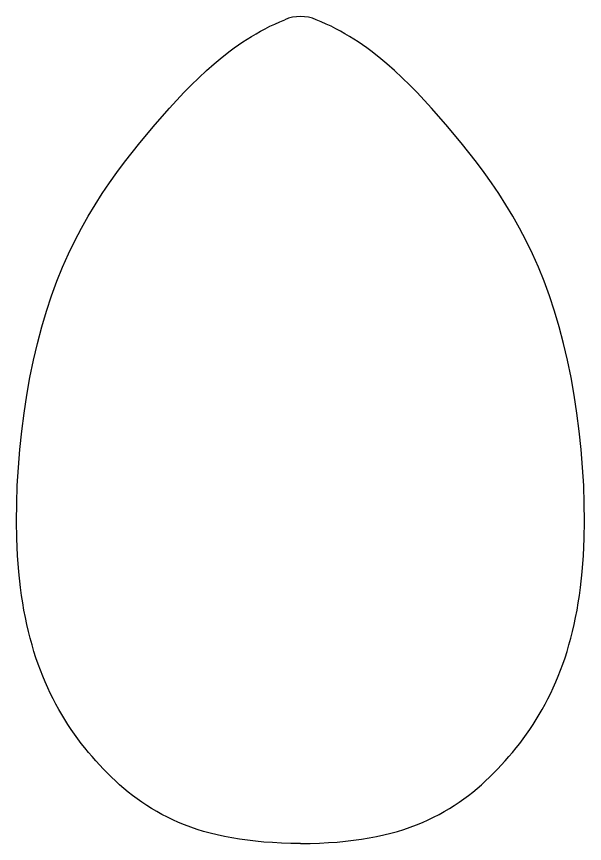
# Model space of a CAD drawing. Extents: x -66 to 16, y -52 to 43.
# Drawn here: x -13.69 to 13.69, y -52 to -12.13 of the extents above; entities that cross this region are included whole.
import ezdxf

# ---------------------------------------------------------------- set-up
doc = ezdxf.new("R2010")
doc.units = 0
doc.layers.add('CURVES', color=7, linetype='CONTINUOUS')
doc.layers.add('DEFAULT', color=7, linetype='CONTINUOUS')

msp = doc.modelspace()

# ---------------------------------------------------------------- linework, layer by layer
at = {"layer": 'CURVES'}
msp.add_lwpolyline([(0, -52), (0.461, -51.996), (0.909, -51.983), (1.342, -51.961), (1.762, -51.931), (2.168, -51.894), (2.562, -51.848), (2.943, -51.794), (3.312, -51.733), (3.67, -51.664), (4.016, -51.589), (4.351, -51.505), (4.676, -51.416), (4.99, -51.319), (5.294, -51.215), (5.589, -51.106), (5.875, -50.99), (6.152, -50.867), (6.42, -50.739), (6.681, -50.605), (6.934, -50.466), (7.179, -50.321), (7.417, -50.171), (7.649, -50.016), (7.875, -49.855), (8.095, -49.691), (8.309, -49.521), (8.518, -49.347), (8.723, -49.169), (8.923, -48.986), (9.119, -48.8), (9.311, -48.61), (9.5, -48.417), (9.869, -48.019), (10.049, -47.815), (10.226, -47.607), (10.399, -47.395), (10.569, -47.178), (10.735, -46.958), (10.898, -46.733), (11.058, -46.504), (11.213, -46.27), (11.365, -46.031), (11.513, -45.787), (11.656, -45.539), (11.796, -45.285), (11.931, -45.025), (12.062, -44.76), (12.189, -44.49), (12.311, -44.214), (12.429, -43.932), (12.542, -43.644), (12.65, -43.349), (12.754, -43.049), (12.852, -42.742), (12.945, -42.428), (13.034, -42.108), (13.117, -41.781), (13.194, -41.447), (13.267, -41.106), (13.333, -40.757), (13.395, -40.401), (13.45, -40.038), (13.5, -39.667), (13.582, -38.902), (13.641, -38.109), (13.677, -37.294), (13.691, -36.458), (13.683, -35.607), (13.654, -34.745), (13.603, -33.874), (13.531, -33), (13.439, -32.126), (13.327, -31.255), (13.195, -30.393), (13.043, -29.542), (12.872, -28.706), (12.683, -27.891), (12.476, -27.098), (12.25, -26.333), (12.007, -25.599), (11.748, -24.894), (11.473, -24.217), (11.184, -23.568), (10.881, -22.943), (10.567, -22.343), (10.242, -21.765), (9.906, -21.208), (9.562, -20.671), (9.21, -20.152), (8.852, -19.649), (8.488, -19.161), (7.749, -18.226), (7, -17.333), (6.314, -16.549), (5.619, -15.796), (5.265, -15.434), (4.906, -15.081), (4.54, -14.74), (4.167, -14.41), (3.784, -14.093), (3.392, -13.789), (3.191, -13.642), (2.988, -13.499), (2.781, -13.36), (2.572, -13.224), (2.359, -13.092), (2.142, -12.964), (1.922, -12.84), (1.699, -12.72), (1.471, -12.605), (1.239, -12.493), (1.003, -12.387), (0.763, -12.284)], dxfattribs=at)
msp.add_arc((0, -14.133), 2, 67.5705, 112.4295, dxfattribs=at)
at = {"layer": 'DEFAULT'}
msp.add_lwpolyline([(0, -52), (-0.461, -51.996), (-0.909, -51.983), (-1.342, -51.961), (-1.762, -51.931), (-2.168, -51.894), (-2.562, -51.848), (-2.943, -51.794), (-3.312, -51.733), (-3.67, -51.664), (-4.016, -51.589), (-4.351, -51.505), (-4.676, -51.416), (-4.99, -51.319), (-5.294, -51.215), (-5.589, -51.106), (-5.875, -50.99), (-6.152, -50.867), (-6.42, -50.739), (-6.681, -50.605), (-6.934, -50.466), (-7.179, -50.321), (-7.417, -50.171), (-7.649, -50.016), (-7.875, -49.855), (-8.095, -49.691), (-8.309, -49.521), (-8.518, -49.347), (-8.723, -49.169), (-8.923, -48.986), (-9.119, -48.8), (-9.311, -48.61), (-9.5, -48.417), (-9.869, -48.019), (-10.049, -47.815), (-10.226, -47.607), (-10.399, -47.395), (-10.569, -47.178), (-10.735, -46.958), (-10.898, -46.733), (-11.058, -46.504), (-11.213, -46.27), (-11.365, -46.031), (-11.513, -45.787), (-11.656, -45.539), (-11.796, -45.285), (-11.931, -45.025), (-12.062, -44.76), (-12.189, -44.49), (-12.311, -44.214), (-12.429, -43.932), (-12.542, -43.644), (-12.65, -43.349), (-12.754, -43.049), (-12.852, -42.742), (-12.945, -42.428), (-13.034, -42.108), (-13.117, -41.781), (-13.194, -41.447), (-13.267, -41.106), (-13.333, -40.757), (-13.395, -40.401), (-13.45, -40.038), (-13.5, -39.667), (-13.582, -38.902), (-13.641, -38.109), (-13.677, -37.294), (-13.691, -36.458), (-13.683, -35.607), (-13.654, -34.745), (-13.603, -33.874), (-13.531, -33), (-13.439, -32.126), (-13.327, -31.255), (-13.195, -30.393), (-13.043, -29.542), (-12.872, -28.706), (-12.683, -27.891), (-12.476, -27.098), (-12.25, -26.333), (-12.007, -25.599), (-11.748, -24.894), (-11.473, -24.217), (-11.184, -23.568), (-10.881, -22.943), (-10.567, -22.343), (-10.242, -21.765), (-9.906, -21.208), (-9.562, -20.671), (-9.21, -20.152), (-8.852, -19.649), (-8.488, -19.161), (-7.749, -18.226), (-7, -17.333), (-6.314, -16.549), (-5.619, -15.796), (-5.265, -15.434), (-4.906, -15.081), (-4.54, -14.74), (-4.167, -14.41), (-3.784, -14.093), (-3.392, -13.789), (-3.191, -13.642), (-2.988, -13.499), (-2.781, -13.36), (-2.572, -13.224), (-2.359, -13.092), (-2.142, -12.964), (-1.922, -12.84), (-1.699, -12.72), (-1.471, -12.605), (-1.239, -12.493), (-1.003, -12.387), (-0.763, -12.284)], dxfattribs=at)

doc.saveas('drawing.dxf')
